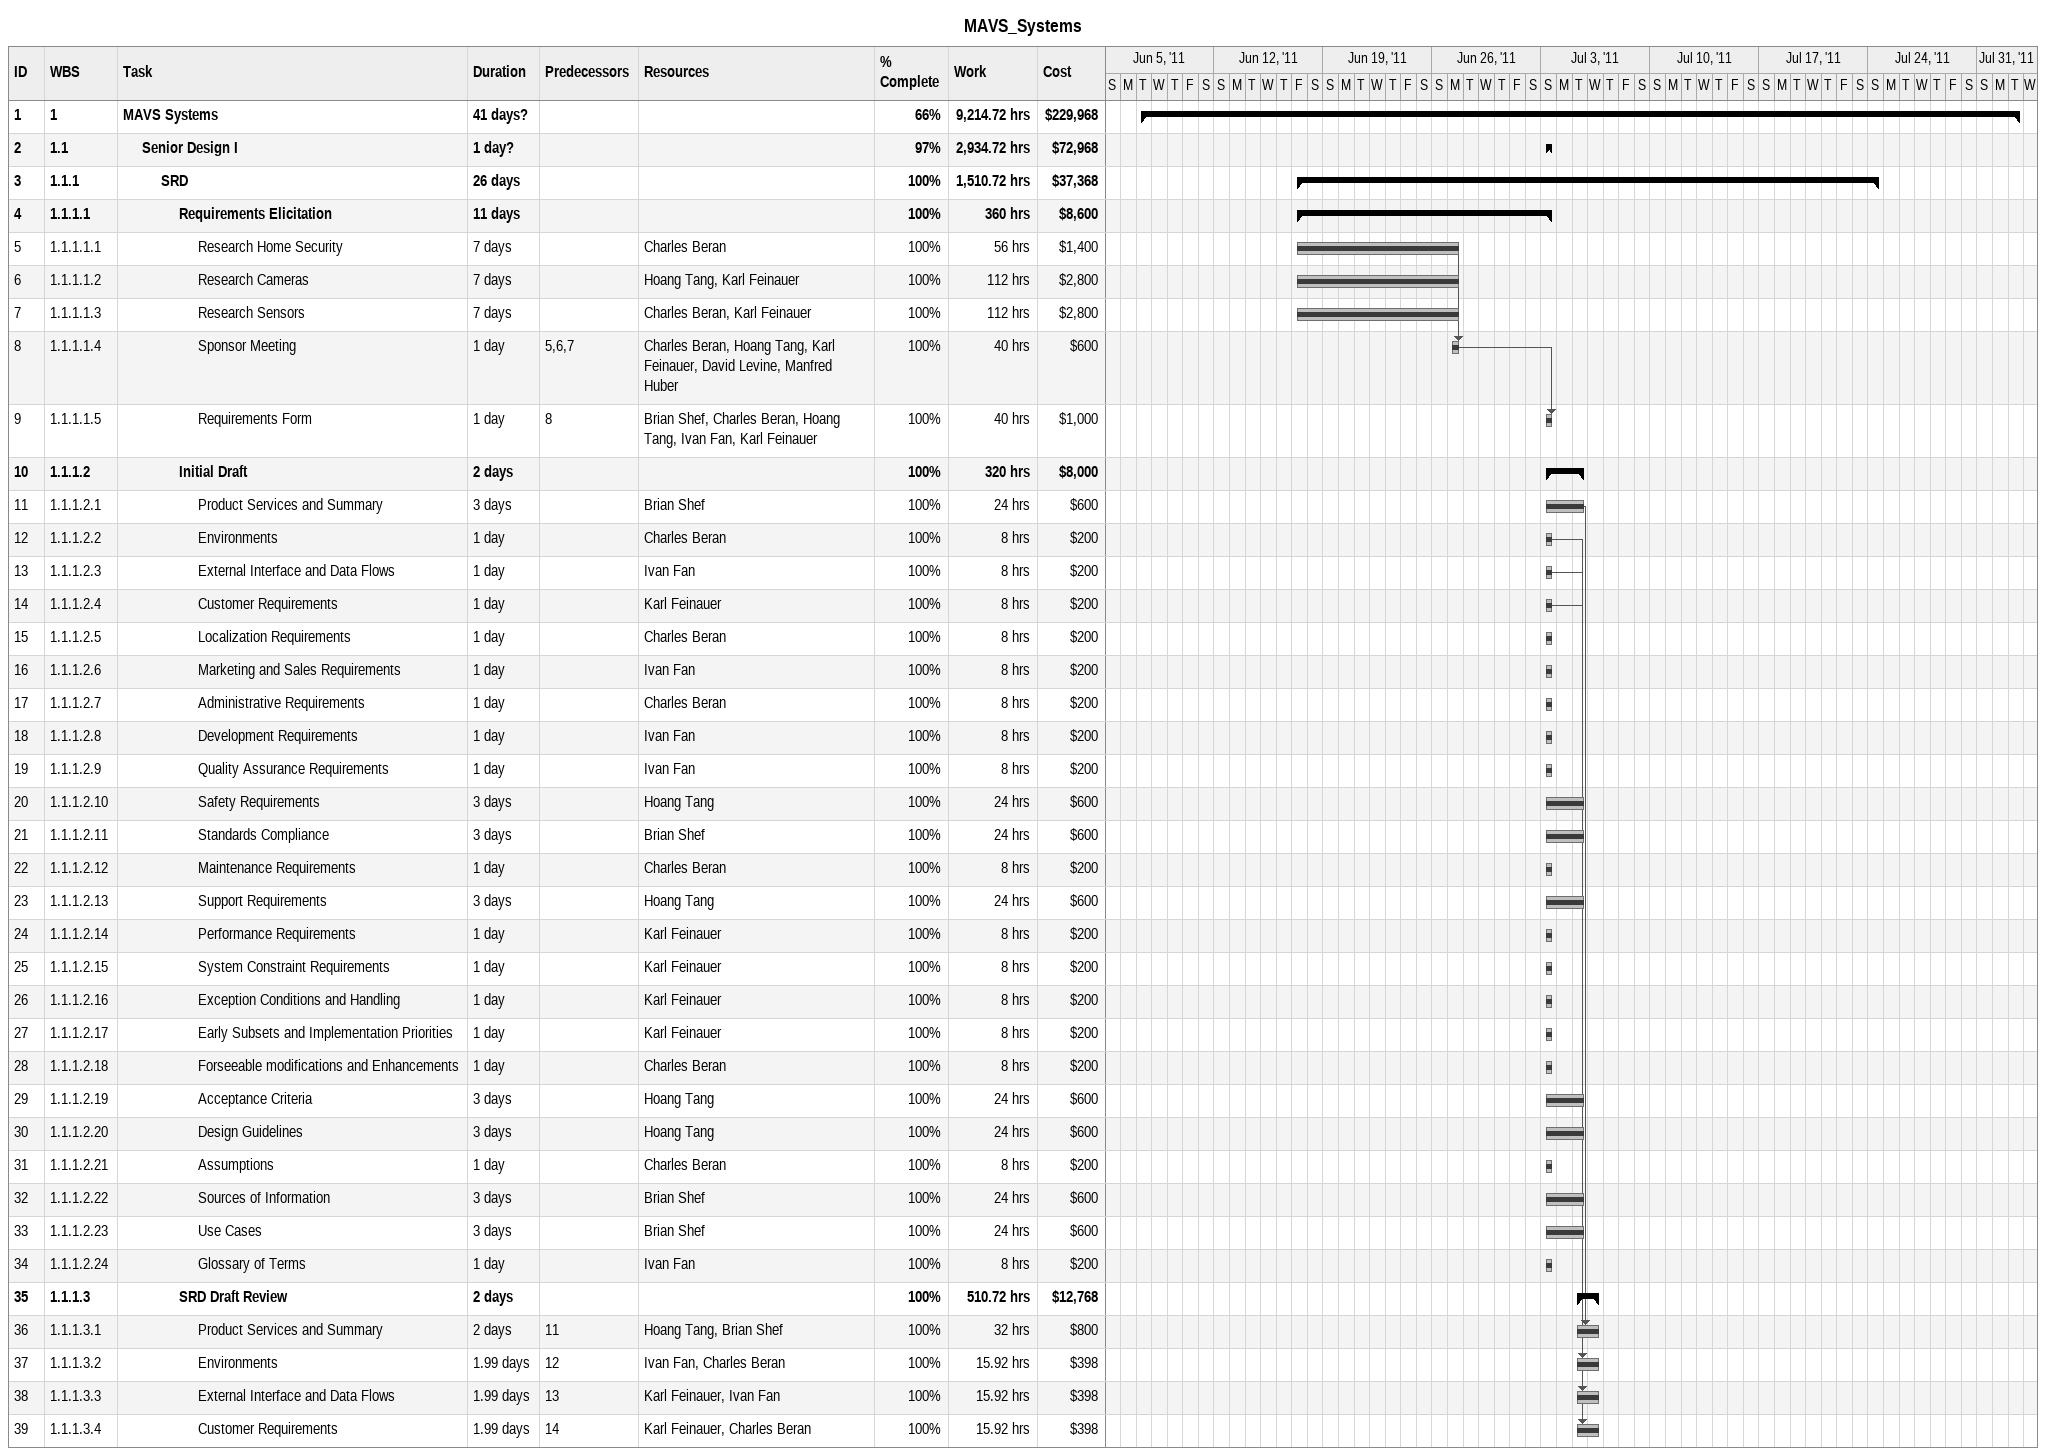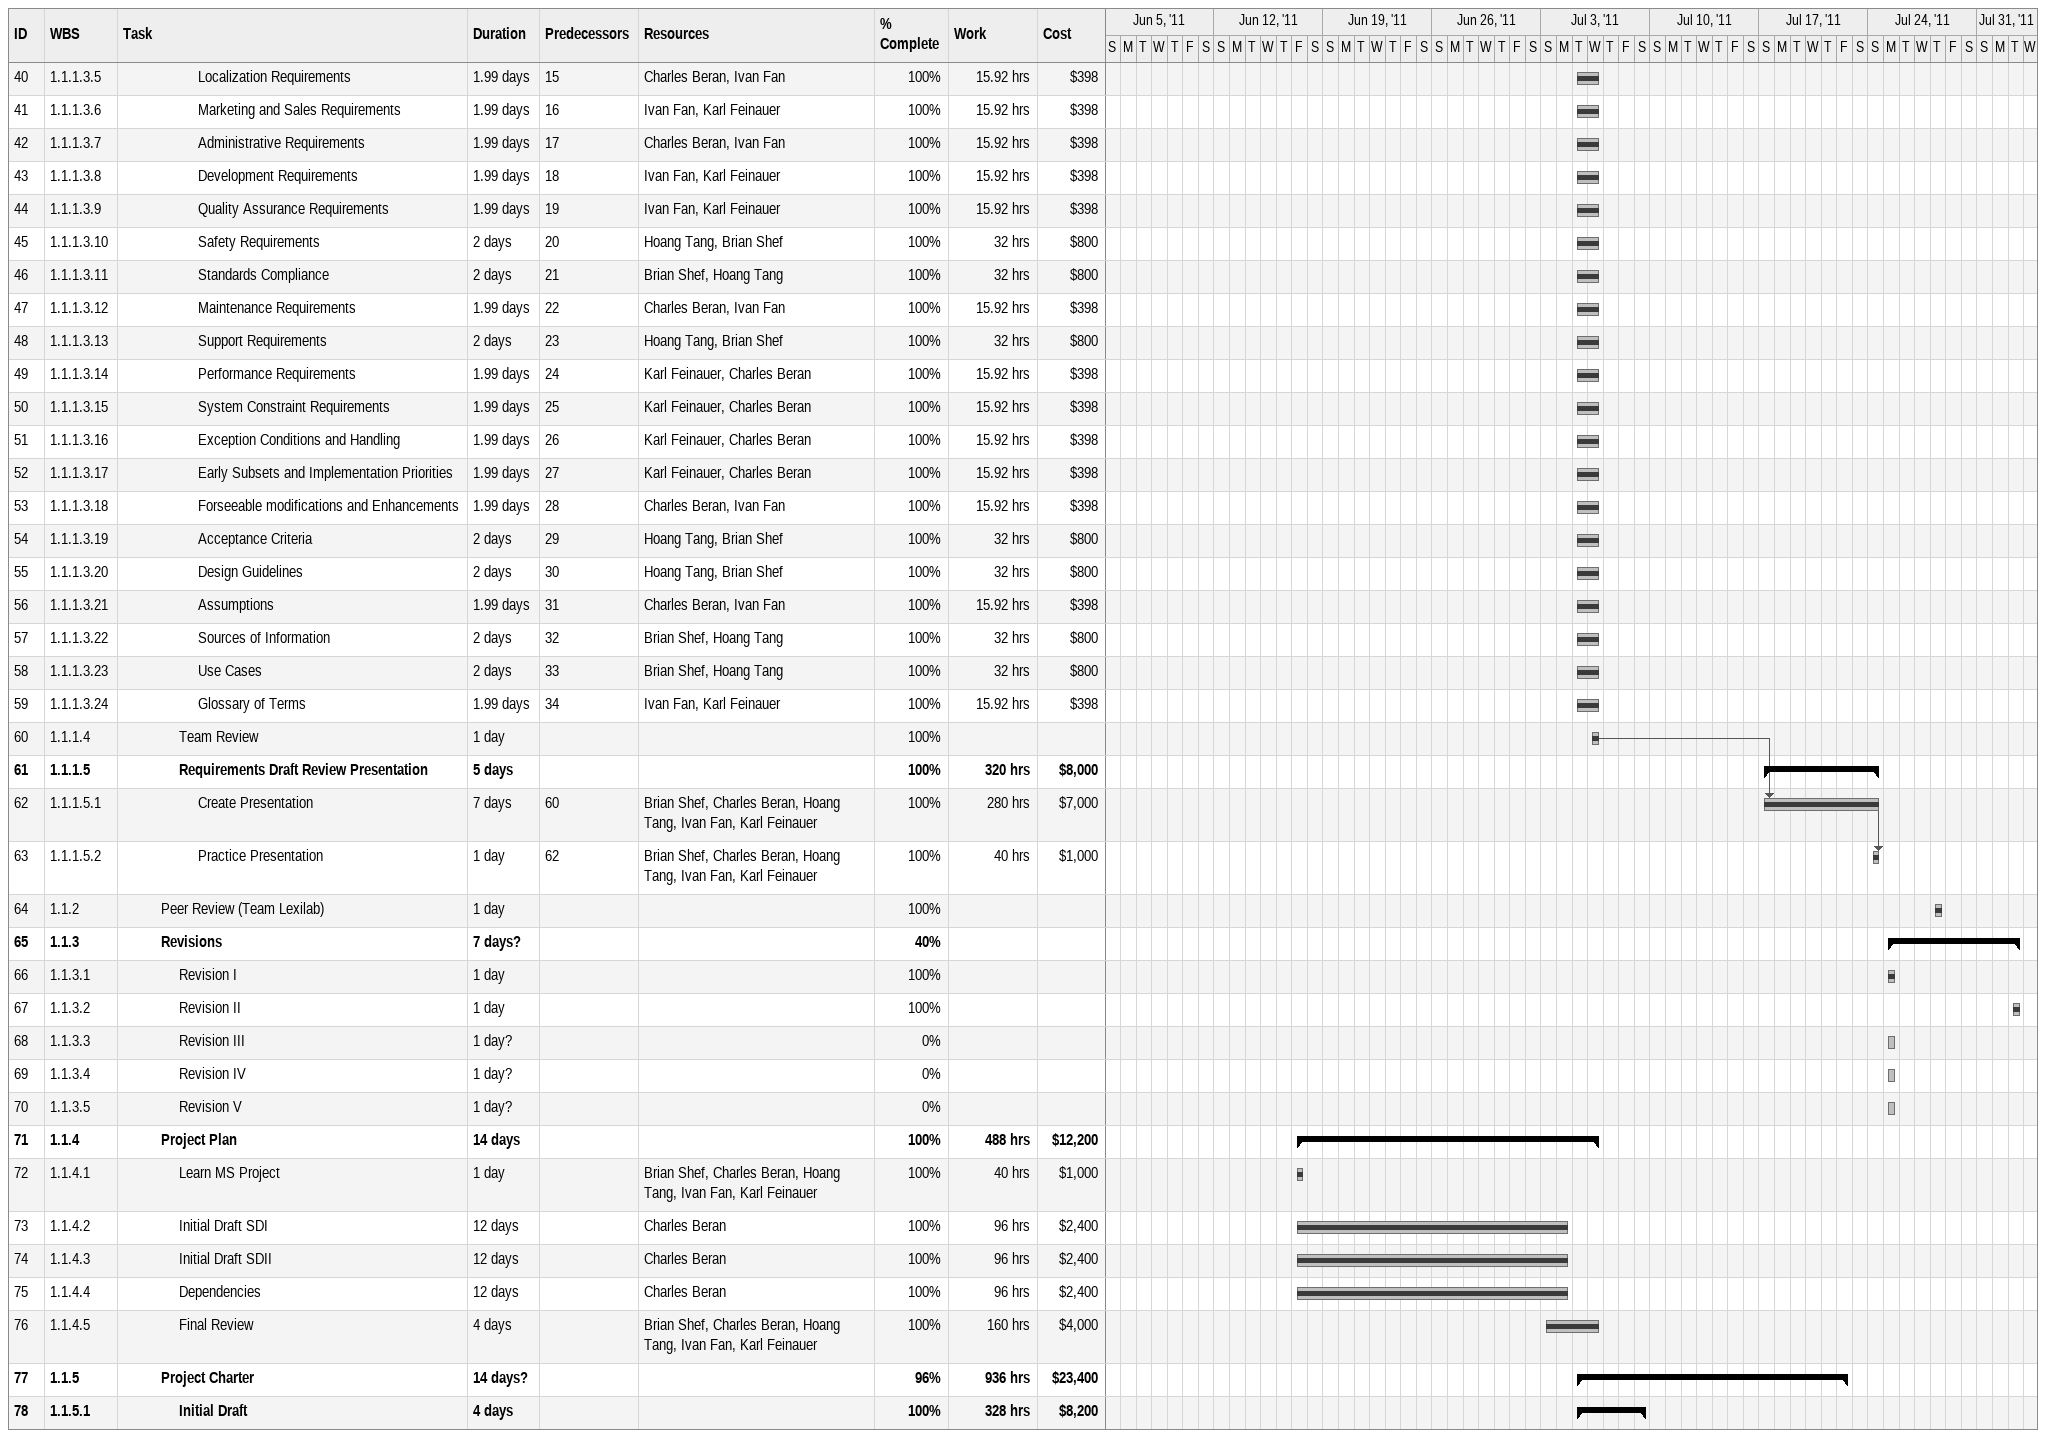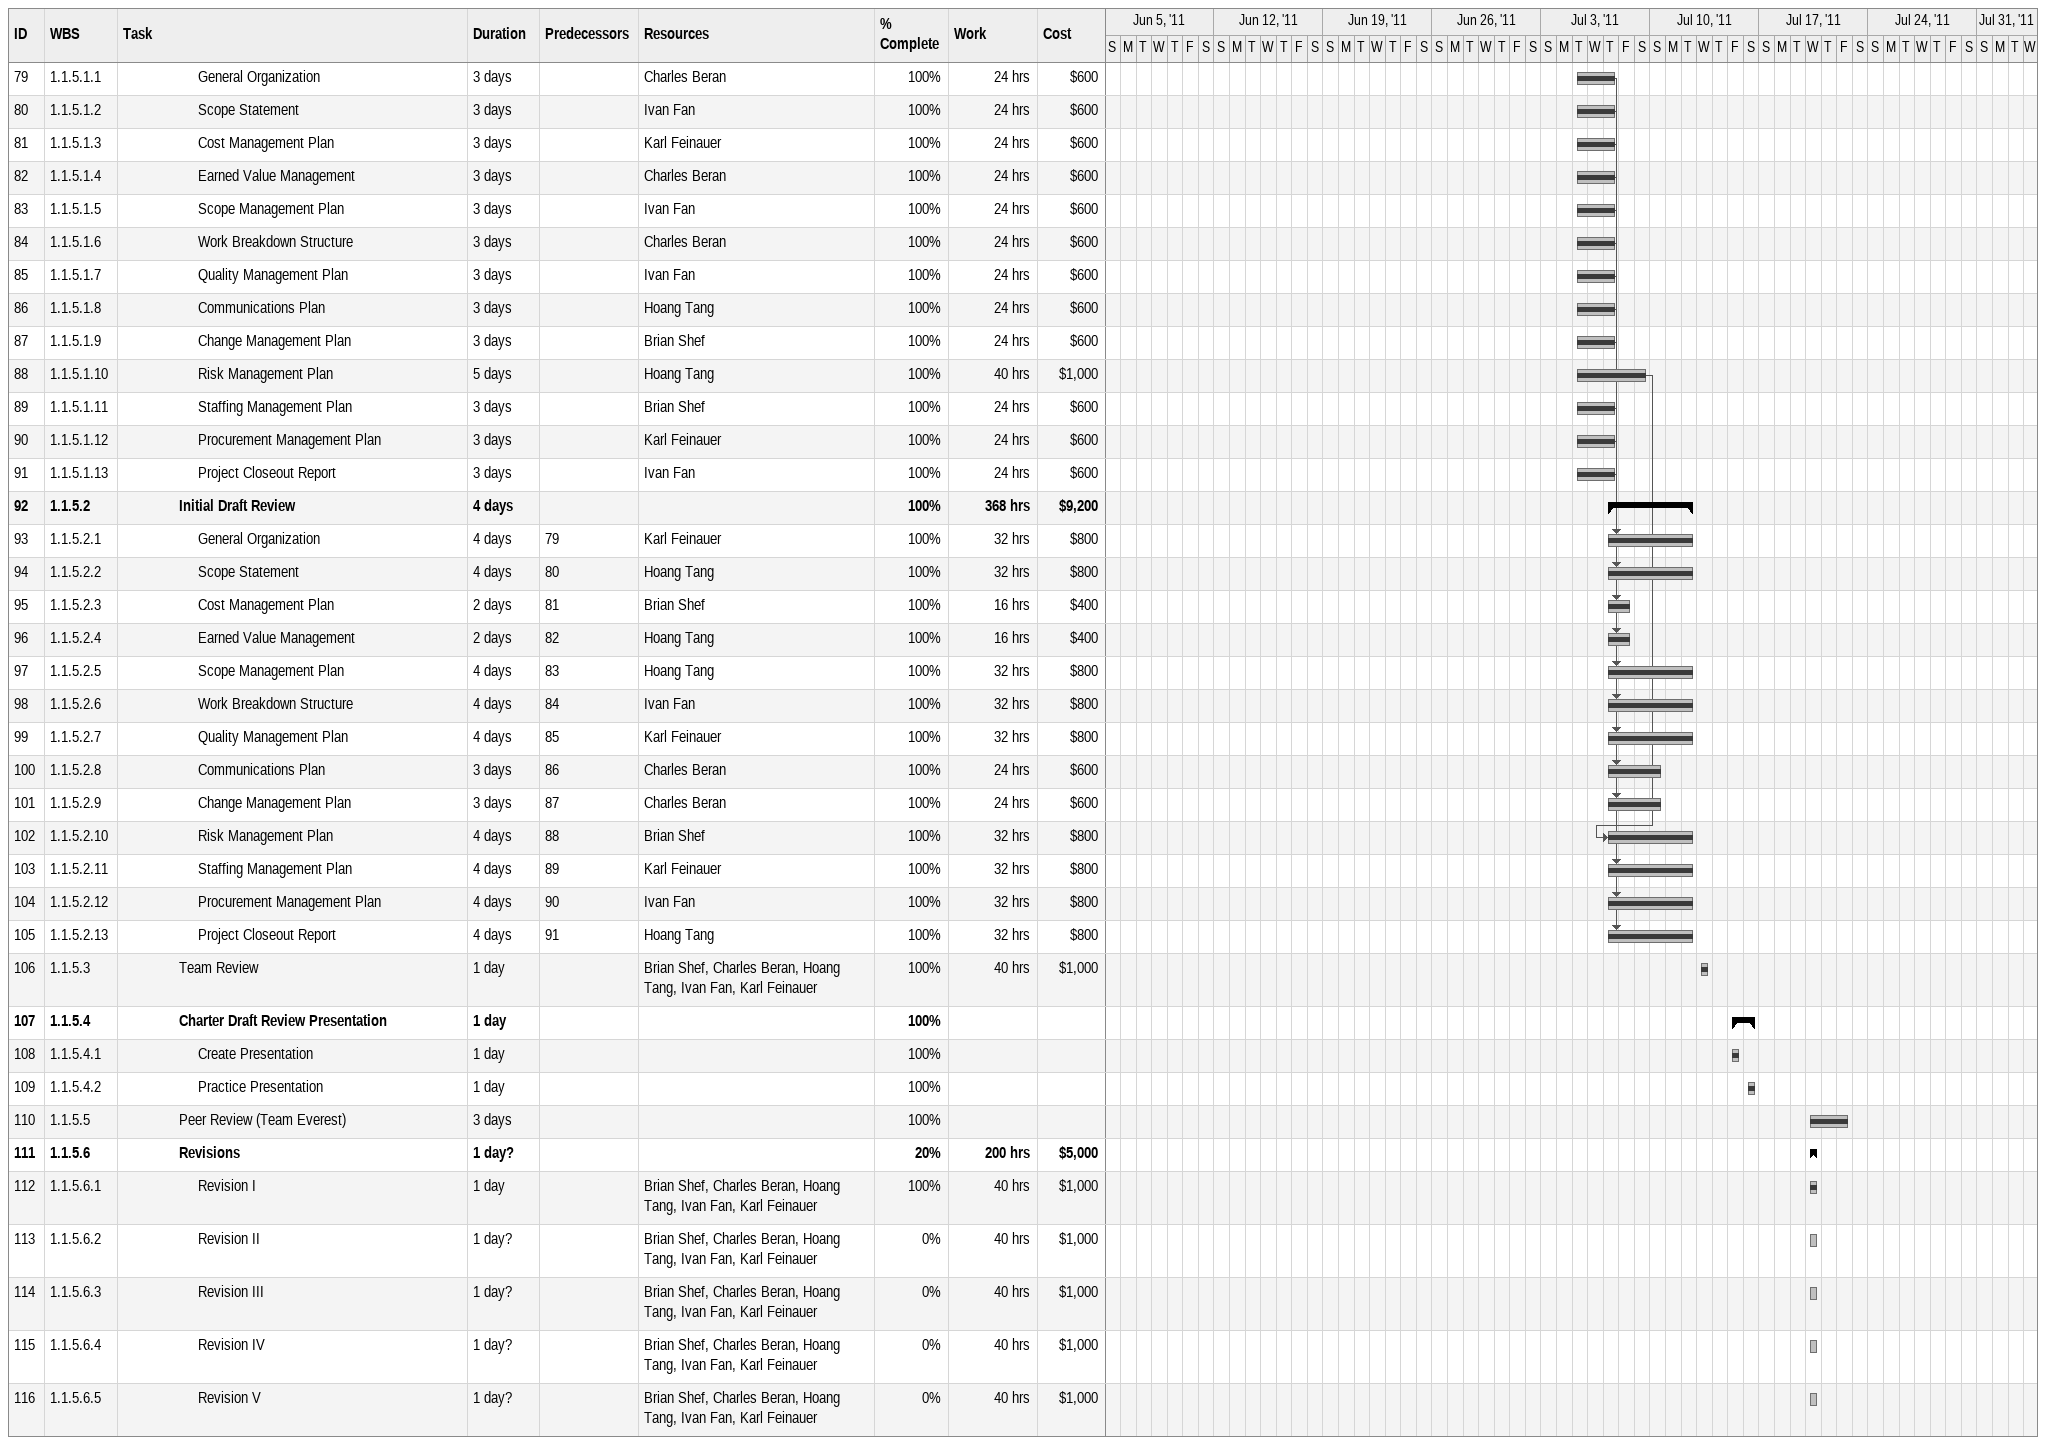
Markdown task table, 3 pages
MAVS_Systems

| ID | WBS | Task | Duration | Start | Finish | Predecessors | Resources | % complete | Work (h) | Cost ($) |
|---|---|---|---|---|---|---|---|---|---|---|
| 1 | 1 | **MAVS Systems** | 41d? | 2011-06-07 | 2011-08-02 |  |  | 66 | 9214.72 | 229968 |
| 2 | 1.1 | **Senior Design I** | 1d? | 2011-07-03 | 2011-07-03 |  |  | 97 | 2934.72 | 72968 |
| 3 | 1.1.1 | **SRD** | 26d | 2011-06-17 | 2011-07-24 |  |  | 100 | 1510.72 | 37368 |
| 4 | 1.1.1.1 | **Requirements Elicitation** | 11d | 2011-06-17 | 2011-07-03 |  |  | 100 | 360 | 8600 |
| 5 | 1.1.1.1.1 | Research Home Security | 7d | 2011-06-17 | 2011-06-27 |  | Charles Beran | 100 | 56 | 1400 |
| 6 | 1.1.1.1.2 | Research Cameras | 7d | 2011-06-17 | 2011-06-27 |  | Hoang Tang, Karl Feinauer | 100 | 112 | 2800 |
| 7 | 1.1.1.1.3 | Research Sensors | 7d | 2011-06-17 | 2011-06-27 |  | Charles Beran, Karl Feinauer | 100 | 112 | 2800 |
| 8 | 1.1.1.1.4 | Sponsor Meeting | 1d | 2011-06-27 | 2011-06-27 | 5, 6, 7 | Charles Beran, Hoang Tang, Karl Feinauer, David Levine, Manfred Huber | 100 | 40 | 600 |
| 9 | 1.1.1.1.5 | Requirements Form | 1d | 2011-07-03 | 2011-07-03 | 8 | Brian Shef, Charles Beran, Hoang Tang, Ivan Fan, Karl Feinauer | 100 | 40 | 1000 |
| 10 | 1.1.1.2 | **Initial Draft** | 2d | 2011-07-03 | 2011-07-05 |  |  | 100 | 320 | 8000 |
| 11 | 1.1.1.2.1 | Product Services and Summary | 3d | 2011-07-03 | 2011-07-05 |  | Brian Shef | 100 | 24 | 600 |
| 12 | 1.1.1.2.2 | Environments | 1d | 2011-07-03 | 2011-07-03 |  | Charles Beran | 100 | 8 | 200 |
| 13 | 1.1.1.2.3 | External Interface and Data Flows | 1d | 2011-07-03 | 2011-07-03 |  | Ivan Fan | 100 | 8 | 200 |
| 14 | 1.1.1.2.4 | Customer Requirements | 1d | 2011-07-03 | 2011-07-03 |  | Karl Feinauer | 100 | 8 | 200 |
| 15 | 1.1.1.2.5 | Localization Requirements | 1d | 2011-07-03 | 2011-07-03 |  | Charles Beran | 100 | 8 | 200 |
| 16 | 1.1.1.2.6 | Marketing and Sales Requirements | 1d | 2011-07-03 | 2011-07-03 |  | Ivan Fan | 100 | 8 | 200 |
| 17 | 1.1.1.2.7 | Administrative Requirements | 1d | 2011-07-03 | 2011-07-03 |  | Charles Beran | 100 | 8 | 200 |
| 18 | 1.1.1.2.8 | Development Requirements | 1d | 2011-07-03 | 2011-07-03 |  | Ivan Fan | 100 | 8 | 200 |
| 19 | 1.1.1.2.9 | Quality Assurance Requirements | 1d | 2011-07-03 | 2011-07-03 |  | Ivan Fan | 100 | 8 | 200 |
| 20 | 1.1.1.2.10 | Safety Requirements | 3d | 2011-07-03 | 2011-07-05 |  | Hoang Tang | 100 | 24 | 600 |
| 21 | 1.1.1.2.11 | Standards Compliance | 3d | 2011-07-03 | 2011-07-05 |  | Brian Shef | 100 | 24 | 600 |
| 22 | 1.1.1.2.12 | Maintenance Requirements | 1d | 2011-07-03 | 2011-07-03 |  | Charles Beran | 100 | 8 | 200 |
| 23 | 1.1.1.2.13 | Support Requirements | 3d | 2011-07-03 | 2011-07-05 |  | Hoang Tang | 100 | 24 | 600 |
| 24 | 1.1.1.2.14 | Performance Requirements | 1d | 2011-07-03 | 2011-07-03 |  | Karl Feinauer | 100 | 8 | 200 |
| 25 | 1.1.1.2.15 | System Constraint Requirements | 1d | 2011-07-03 | 2011-07-03 |  | Karl Feinauer | 100 | 8 | 200 |
| 26 | 1.1.1.2.16 | Exception Conditions and Handling | 1d | 2011-07-03 | 2011-07-03 |  | Karl Feinauer | 100 | 8 | 200 |
| 27 | 1.1.1.2.17 | Early Subsets and Implementation Priorities | 1d | 2011-07-03 | 2011-07-03 |  | Karl Feinauer | 100 | 8 | 200 |
| 28 | 1.1.1.2.18 | Forseeable modifications and Enhancements | 1d | 2011-07-03 | 2011-07-03 |  | Charles Beran | 100 | 8 | 200 |
| 29 | 1.1.1.2.19 | Acceptance Criteria | 3d | 2011-07-03 | 2011-07-05 |  | Hoang Tang | 100 | 24 | 600 |
| 30 | 1.1.1.2.20 | Design Guidelines | 3d | 2011-07-03 | 2011-07-05 |  | Hoang Tang | 100 | 24 | 600 |
| 31 | 1.1.1.2.21 | Assumptions | 1d | 2011-07-03 | 2011-07-03 |  | Charles Beran | 100 | 8 | 200 |
| 32 | 1.1.1.2.22 | Sources of Information | 3d | 2011-07-03 | 2011-07-05 |  | Brian Shef | 100 | 24 | 600 |
| 33 | 1.1.1.2.23 | Use Cases | 3d | 2011-07-03 | 2011-07-05 |  | Brian Shef | 100 | 24 | 600 |
| 34 | 1.1.1.2.24 | Glossary of Terms | 1d | 2011-07-03 | 2011-07-03 |  | Ivan Fan | 100 | 8 | 200 |
| 35 | 1.1.1.3 | **SRD Draft Review** | 2d | 2011-07-05 | 2011-07-06 |  |  | 100 | 510.72 | 12768 |
| 36 | 1.1.1.3.1 | Product Services and Summary | 2d | 2011-07-05 | 2011-07-06 | 11 | Hoang Tang, Brian Shef | 100 | 32 | 800 |
| 37 | 1.1.1.3.2 | Environments | 1.99d | 2011-07-05 | 2011-07-06 | 12 | Ivan Fan, Charles Beran | 100 | 15.92 | 398 |
| 38 | 1.1.1.3.3 | External Interface and Data Flows | 1.99d | 2011-07-05 | 2011-07-06 | 13 | Karl Feinauer, Ivan Fan | 100 | 15.92 | 398 |
| 39 | 1.1.1.3.4 | Customer Requirements | 1.99d | 2011-07-05 | 2011-07-06 | 14 | Karl Feinauer, Charles Beran | 100 | 15.92 | 398 |
| 40 | 1.1.1.3.5 | Localization Requirements | 1.99d | 2011-07-05 | 2011-07-06 | 15 | Charles Beran, Ivan Fan | 100 | 15.92 | 398 |
| 41 | 1.1.1.3.6 | Marketing and Sales Requirements | 1.99d | 2011-07-05 | 2011-07-06 | 16 | Ivan Fan, Karl Feinauer | 100 | 15.92 | 398 |
| 42 | 1.1.1.3.7 | Administrative Requirements | 1.99d | 2011-07-05 | 2011-07-06 | 17 | Charles Beran, Ivan Fan | 100 | 15.92 | 398 |
| 43 | 1.1.1.3.8 | Development Requirements | 1.99d | 2011-07-05 | 2011-07-06 | 18 | Ivan Fan, Karl Feinauer | 100 | 15.92 | 398 |
| 44 | 1.1.1.3.9 | Quality Assurance Requirements | 1.99d | 2011-07-05 | 2011-07-06 | 19 | Ivan Fan, Karl Feinauer | 100 | 15.92 | 398 |
| 45 | 1.1.1.3.10 | Safety Requirements | 2d | 2011-07-05 | 2011-07-06 | 20 | Hoang Tang, Brian Shef | 100 | 32 | 800 |
| 46 | 1.1.1.3.11 | Standards Compliance | 2d | 2011-07-05 | 2011-07-06 | 21 | Brian Shef, Hoang Tang | 100 | 32 | 800 |
| 47 | 1.1.1.3.12 | Maintenance Requirements | 1.99d | 2011-07-05 | 2011-07-06 | 22 | Charles Beran, Ivan Fan | 100 | 15.92 | 398 |
| 48 | 1.1.1.3.13 | Support Requirements | 2d | 2011-07-05 | 2011-07-06 | 23 | Hoang Tang, Brian Shef | 100 | 32 | 800 |
| 49 | 1.1.1.3.14 | Performance Requirements | 1.99d | 2011-07-05 | 2011-07-06 | 24 | Karl Feinauer, Charles Beran | 100 | 15.92 | 398 |
| 50 | 1.1.1.3.15 | System Constraint Requirements | 1.99d | 2011-07-05 | 2011-07-06 | 25 | Karl Feinauer, Charles Beran | 100 | 15.92 | 398 |
| 51 | 1.1.1.3.16 | Exception Conditions and Handling | 1.99d | 2011-07-05 | 2011-07-06 | 26 | Karl Feinauer, Charles Beran | 100 | 15.92 | 398 |
| 52 | 1.1.1.3.17 | Early Subsets and Implementation Priorities | 1.99d | 2011-07-05 | 2011-07-06 | 27 | Karl Feinauer, Charles Beran | 100 | 15.92 | 398 |
| 53 | 1.1.1.3.18 | Forseeable modifications and Enhancements | 1.99d | 2011-07-05 | 2011-07-06 | 28 | Charles Beran, Ivan Fan | 100 | 15.92 | 398 |
| 54 | 1.1.1.3.19 | Acceptance Criteria | 2d | 2011-07-05 | 2011-07-06 | 29 | Hoang Tang, Brian Shef | 100 | 32 | 800 |
| 55 | 1.1.1.3.20 | Design Guidelines | 2d | 2011-07-05 | 2011-07-06 | 30 | Hoang Tang, Brian Shef | 100 | 32 | 800 |
| 56 | 1.1.1.3.21 | Assumptions | 1.99d | 2011-07-05 | 2011-07-06 | 31 | Charles Beran, Ivan Fan | 100 | 15.92 | 398 |
| 57 | 1.1.1.3.22 | Sources of Information | 2d | 2011-07-05 | 2011-07-06 | 32 | Brian Shef, Hoang Tang | 100 | 32 | 800 |
| 58 | 1.1.1.3.23 | Use Cases | 2d | 2011-07-05 | 2011-07-06 | 33 | Brian Shef, Hoang Tang | 100 | 32 | 800 |
| 59 | 1.1.1.3.24 | Glossary of Terms | 1.99d | 2011-07-05 | 2011-07-06 | 34 | Ivan Fan, Karl Feinauer | 100 | 15.92 | 398 |
| 60 | 1.1.1.4 | Team Review | 1d | 2011-07-06 | 2011-07-06 |  |  | 100 |  |  |
| 61 | 1.1.1.5 | **Requirements Draft Review Presentation** | 5d | 2011-07-17 | 2011-07-24 |  |  | 100 | 320 | 8000 |
| 62 | 1.1.1.5.1 | Create Presentation | 7d | 2011-07-17 | 2011-07-24 | 60 | Brian Shef, Charles Beran, Hoang Tang, Ivan Fan, Karl Feinauer | 100 | 280 | 7000 |
| 63 | 1.1.1.5.2 | Practice Presentation | 1d | 2011-07-24 | 2011-07-24 | 62 | Brian Shef, Charles Beran, Hoang Tang, Ivan Fan, Karl Feinauer | 100 | 40 | 1000 |
| 64 | 1.1.2 | Peer Review (Team Lexilab) | 1d | 2011-07-28 | 2011-07-28 |  |  | 100 |  |  |
| 65 | 1.1.3 | **Revisions** | 7d? | 2011-07-25 | 2011-08-02 |  |  | 40 |  |  |
| 66 | 1.1.3.1 | Revision I | 1d | 2011-07-25 | 2011-07-25 |  |  | 100 |  |  |
| 67 | 1.1.3.2 | Revision II | 1d | 2011-08-02 | 2011-08-02 |  |  | 100 |  |  |
| 68 | 1.1.3.3 | Revision III | 1d? | 2011-07-25 | 2011-07-25 |  |  | 0 |  |  |
| 69 | 1.1.3.4 | Revision IV | 1d? | 2011-07-25 | 2011-07-25 |  |  | 0 |  |  |
| 70 | 1.1.3.5 | Revision V | 1d? | 2011-07-25 | 2011-07-25 |  |  | 0 |  |  |
| 71 | 1.1.4 | **Project Plan** | 14d | 2011-06-17 | 2011-07-06 |  |  | 100 | 488 | 12200 |
| 72 | 1.1.4.1 | Learn MS Project | 1d | 2011-06-17 | 2011-06-17 |  | Brian Shef, Charles Beran, Hoang Tang, Ivan Fan, Karl Feinauer | 100 | 40 | 1000 |
| 73 | 1.1.4.2 | Initial Draft SDI | 12d | 2011-06-17 | 2011-07-04 |  | Charles Beran | 100 | 96 | 2400 |
| 74 | 1.1.4.3 | Initial Draft SDII | 12d | 2011-06-17 | 2011-07-04 |  | Charles Beran | 100 | 96 | 2400 |
| 75 | 1.1.4.4 | Dependencies | 12d | 2011-06-17 | 2011-07-04 |  | Charles Beran | 100 | 96 | 2400 |
| 76 | 1.1.4.5 | Final Review | 4d | 2011-07-03 | 2011-07-06 |  | Brian Shef, Charles Beran, Hoang Tang, Ivan Fan, Karl Feinauer | 100 | 160 | 4000 |
| 77 | 1.1.5 | **Project Charter** | 14d? | 2011-07-05 | 2011-07-22 |  |  | 96 | 936 | 23400 |
| 78 | 1.1.5.1 | **Initial Draft** | 4d | 2011-07-05 | 2011-07-09 |  |  | 100 | 328 | 8200 |
| 79 | 1.1.5.1.1 | General Organization | 3d | 2011-07-05 | 2011-07-07 |  | Charles Beran | 100 | 24 | 600 |
| 80 | 1.1.5.1.2 | Scope Statement | 3d | 2011-07-05 | 2011-07-07 |  | Ivan Fan | 100 | 24 | 600 |
| 81 | 1.1.5.1.3 | Cost Management Plan | 3d | 2011-07-05 | 2011-07-07 |  | Karl Feinauer | 100 | 24 | 600 |
| 82 | 1.1.5.1.4 | Earned Value Management | 3d | 2011-07-05 | 2011-07-07 |  | Charles Beran | 100 | 24 | 600 |
| 83 | 1.1.5.1.5 | Scope Management Plan | 3d | 2011-07-05 | 2011-07-07 |  | Ivan Fan | 100 | 24 | 600 |
| 84 | 1.1.5.1.6 | Work Breakdown Structure | 3d | 2011-07-05 | 2011-07-07 |  | Charles Beran | 100 | 24 | 600 |
| 85 | 1.1.5.1.7 | Quality Management Plan | 3d | 2011-07-05 | 2011-07-07 |  | Ivan Fan | 100 | 24 | 600 |
| 86 | 1.1.5.1.8 | Communications Plan | 3d | 2011-07-05 | 2011-07-07 |  | Hoang Tang | 100 | 24 | 600 |
| 87 | 1.1.5.1.9 | Change Management Plan | 3d | 2011-07-05 | 2011-07-07 |  | Brian Shef | 100 | 24 | 600 |
| 88 | 1.1.5.1.10 | Risk Management Plan | 5d | 2011-07-05 | 2011-07-09 |  | Hoang Tang | 100 | 40 | 1000 |
| 89 | 1.1.5.1.11 | Staffing Management Plan | 3d | 2011-07-05 | 2011-07-07 |  | Brian Shef | 100 | 24 | 600 |
| 90 | 1.1.5.1.12 | Procurement Management Plan | 3d | 2011-07-05 | 2011-07-07 |  | Karl Feinauer | 100 | 24 | 600 |
| 91 | 1.1.5.1.13 | Project Closeout Report | 3d | 2011-07-05 | 2011-07-07 |  | Ivan Fan | 100 | 24 | 600 |
| 92 | 1.1.5.2 | **Initial Draft Review** | 4d | 2011-07-07 | 2011-07-12 |  |  | 100 | 368 | 9200 |
| 93 | 1.1.5.2.1 | General Organization | 4d | 2011-07-07 | 2011-07-12 | 79 | Karl Feinauer | 100 | 32 | 800 |
| 94 | 1.1.5.2.2 | Scope Statement | 4d | 2011-07-07 | 2011-07-12 | 80 | Hoang Tang | 100 | 32 | 800 |
| 95 | 1.1.5.2.3 | Cost Management Plan | 2d | 2011-07-07 | 2011-07-08 | 81 | Brian Shef | 100 | 16 | 400 |
| 96 | 1.1.5.2.4 | Earned Value Management | 2d | 2011-07-07 | 2011-07-08 | 82 | Hoang Tang | 100 | 16 | 400 |
| 97 | 1.1.5.2.5 | Scope Management Plan | 4d | 2011-07-07 | 2011-07-12 | 83 | Hoang Tang | 100 | 32 | 800 |
| 98 | 1.1.5.2.6 | Work Breakdown Structure | 4d | 2011-07-07 | 2011-07-12 | 84 | Ivan Fan | 100 | 32 | 800 |
| 99 | 1.1.5.2.7 | Quality Management Plan | 4d | 2011-07-07 | 2011-07-12 | 85 | Karl Feinauer | 100 | 32 | 800 |
| 100 | 1.1.5.2.8 | Communications Plan | 3d | 2011-07-07 | 2011-07-10 | 86 | Charles Beran | 100 | 24 | 600 |
| 101 | 1.1.5.2.9 | Change Management Plan | 3d | 2011-07-07 | 2011-07-10 | 87 | Charles Beran | 100 | 24 | 600 |
| 102 | 1.1.5.2.10 | Risk Management Plan | 4d | 2011-07-07 | 2011-07-12 | 88 | Brian Shef | 100 | 32 | 800 |
| 103 | 1.1.5.2.11 | Staffing Management Plan | 4d | 2011-07-07 | 2011-07-12 | 89 | Karl Feinauer | 100 | 32 | 800 |
| 104 | 1.1.5.2.12 | Procurement Management Plan | 4d | 2011-07-07 | 2011-07-12 | 90 | Ivan Fan | 100 | 32 | 800 |
| 105 | 1.1.5.2.13 | Project Closeout Report | 4d | 2011-07-07 | 2011-07-12 | 91 | Hoang Tang | 100 | 32 | 800 |
| 106 | 1.1.5.3 | Team Review | 1d | 2011-07-13 | 2011-07-13 |  | Brian Shef, Charles Beran, Hoang Tang, Ivan Fan, Karl Feinauer | 100 | 40 | 1000 |
| 107 | 1.1.5.4 | **Charter Draft Review Presentation** | 1d | 2011-07-15 | 2011-07-16 |  |  | 100 |  |  |
| 108 | 1.1.5.4.1 | Create Presentation | 1d | 2011-07-15 | 2011-07-15 |  |  | 100 |  |  |
| 109 | 1.1.5.4.2 | Practice Presentation | 1d | 2011-07-16 | 2011-07-16 |  |  | 100 |  |  |
| 110 | 1.1.5.5 | Peer Review (Team Everest) | 3d | 2011-07-20 | 2011-07-22 |  |  | 100 |  |  |
| 111 | 1.1.5.6 | **Revisions** | 1d? | 2011-07-20 | 2011-07-20 |  |  | 20 | 200 | 5000 |
| 112 | 1.1.5.6.1 | Revision I | 1d | 2011-07-20 | 2011-07-20 |  | Brian Shef, Charles Beran, Hoang Tang, Ivan Fan, Karl Feinauer | 100 | 40 | 1000 |
| 113 | 1.1.5.6.2 | Revision II | 1d? | 2011-07-20 | 2011-07-20 |  | Brian Shef, Charles Beran, Hoang Tang, Ivan Fan, Karl Feinauer | 0 | 40 | 1000 |
| 114 | 1.1.5.6.3 | Revision III | 1d? | 2011-07-20 | 2011-07-20 |  | Brian Shef, Charles Beran, Hoang Tang, Ivan Fan, Karl Feinauer | 0 | 40 | 1000 |
| 115 | 1.1.5.6.4 | Revision IV | 1d? | 2011-07-20 | 2011-07-20 |  | Brian Shef, Charles Beran, Hoang Tang, Ivan Fan, Karl Feinauer | 0 | 40 | 1000 |
| 116 | 1.1.5.6.5 | Revision V | 1d? | 2011-07-20 | 2011-07-20 |  | Brian Shef, Charles Beran, Hoang Tang, Ivan Fan, Karl Feinauer | 0 | 40 | 1000 |
